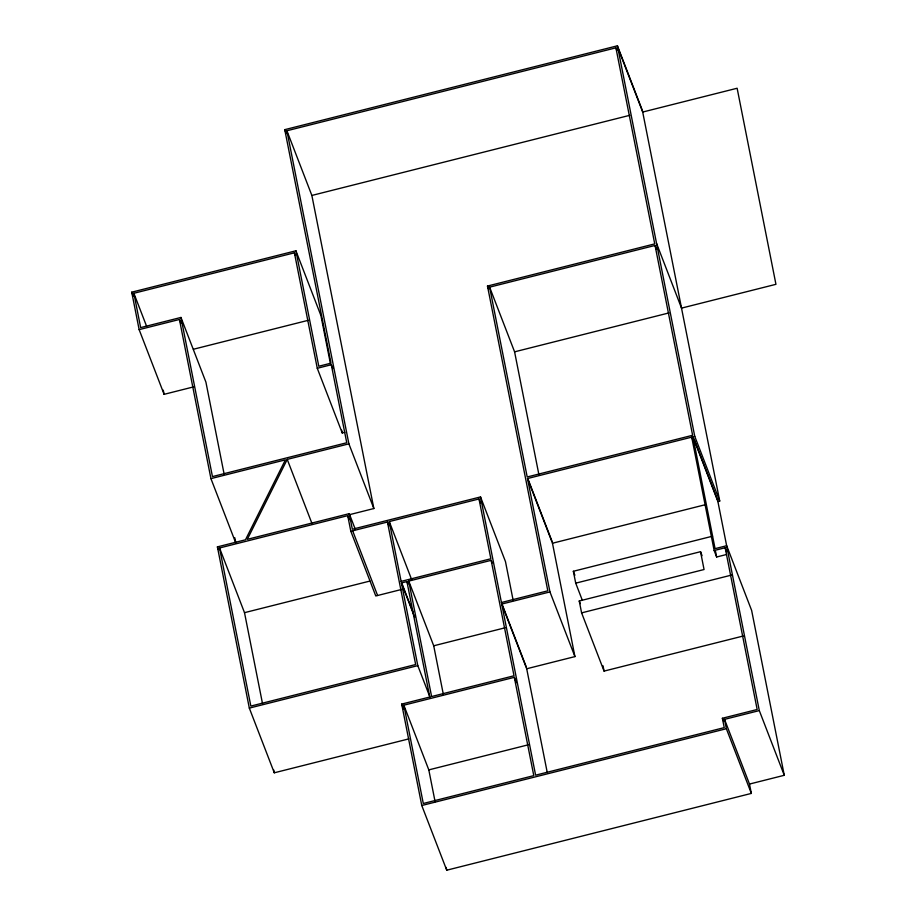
<?xml version="1.0" encoding="UTF-8"?>
<svg xmlns="http://www.w3.org/2000/svg" width="916" height="916" viewBox="0 0 916 916"><rect width="100%" height="100%" fill="white"/><g stroke="black" fill="none" stroke-linecap="round" stroke-linejoin="round"><path stroke-width="1.37" d="M349.191 514.746L373.854 508.54L348.893 443.848L287.235 459.385L247.309 539.341L349.248 513.647L355.362 529.482M193.642 386.873L164.101 394.327L139.14 329.634L131.732 292.181L295.925 250.789L318.791 366.251L330.997 363.171L284.762 129.66L617.43 45.8L642.391 110.493L719.724 501.063L717.892 501.533L692.931 436.84L694.763 436.382L719.724 501.063M348.893 443.848L286.903 130.759L615.907 47.827L616.926 50.46M286.903 130.759L311.864 195.451L629.819 115.302M224.157 474.282L205.917 382.144L180.956 317.451L140.663 327.607L133.862 293.28L294.402 252.816L295.421 255.461M139.14 329.634L179.433 319.478L180.956 323.44M193.425 349.248L308.291 320.302M349.248 513.647L352.339 529.242L480.522 496.93L501.43 602.51L547.814 590.82L487.484 286.055L654.734 243.885L615.907 47.827M655.043 245.454L692.622 435.283L527.204 476.973L489.613 287.155L655.043 245.454L656.566 249.415M294.402 252.816L317.268 368.278L331.306 364.728L332.829 368.69M489.613 287.155L514.586 351.836L668.978 312.917M317.268 368.278L342.229 432.959L344.782 432.318M179.433 319.478L210.932 478.621L285.403 459.843L245.477 539.799L217.401 546.875L249.324 708.102L274.285 772.795L408.845 738.88M347.725 515.662L350.817 531.269L387.445 522.04L415.658 664.535L250.847 706.087L219.542 547.974L347.725 515.662L349.259 519.624M549.955 591.919L501.739 604.068L526.7 668.76L574.927 656.6L549.955 591.919L527.513 478.541L691.717 437.15L692.736 439.783M413.345 613.067L401.116 581.385L389.277 521.57L478.999 498.957L480.534 502.918M219.542 547.974L244.503 612.667L369.938 581.053M401.116 581.385L490.85 558.76L478.999 498.957M527.513 478.541L552.474 543.234L705.641 504.624M430.028 697.316L417.799 665.634L401.426 582.942L406.922 581.557L407.941 584.202M491.159 560.329L514.013 675.779L431.608 696.549L408.754 581.099L491.159 560.329L492.167 562.962M401.7 589.423L375.778 595.961L350.817 531.269M582.358 600.358L575.717 583.16L573.359 571.275L712.534 536.192M575.717 583.16L700.534 551.695L702.057 555.668M691.717 437.15L714.159 550.527L725.151 547.757L726.64 551.638M714.159 550.527L716.655 556.997L726.274 554.569M743.208 636.025L604.068 671.096L581.603 612.873L579.244 600.988L704.06 569.523L700.534 551.695M408.754 581.099L433.715 645.791L505.128 627.781M581.603 612.873L731.758 575.03M249.324 708.102L417.799 665.634M749.483 784.062L784.268 775.291L759.307 710.598L724.522 719.369L749.483 784.062L751.338 793.416L446.745 870.2L421.772 805.508L401.7 704.095L429.776 697.019L406.922 581.557M514.323 677.336L533.788 775.634L423.295 803.492L403.841 705.194L514.323 677.336L516.361 682.626M403.841 705.194L428.803 769.887L528.234 744.822M501.739 604.068L535.62 775.176L724.235 727.625L722.38 718.27L757.166 709.499L725.151 547.757M421.772 805.508L726.365 728.724L751.338 793.416M617.739 47.357L642.7 112.05L737.128 88.245L775.944 284.315L681.527 308.12L656.566 243.427M694.156 439.233L717.583 499.964M722.38 718.27L723.4 720.903M487.484 286.055L488.503 288.689M573.359 571.275L574.893 575.237M579.244 600.988L580.275 603.633M528.223 479.618L552.165 541.665M480.522 496.93L505.483 561.623L513.189 600.518M501.43 602.51L526.391 667.203M284.762 129.66L286.284 133.621M295.925 250.789L320.886 315.482L330.527 364.167M389.277 521.57L411.685 579.668M387.445 522.04L388.968 526.002M401.426 582.942L414.673 617.269M352.649 530.811L377.61 595.503M401.7 704.095L403.738 709.373M287.235 459.385L312.196 524.078M210.932 478.621L235.904 543.314L234.794 537.726M133.862 293.28L146.606 326.291M131.732 292.181L133.255 296.143M217.401 546.875L218.42 549.52M784.268 775.291L751.635 610.422L726.674 545.73L715.075 548.65L692.931 436.84M717.892 501.533L759.307 710.598M617.43 45.8L694.763 436.382M715.556 551.443L716.655 556.997M724.522 719.369L726.365 728.724M603.026 665.817L604.068 671.096M514.586 351.836L538.906 474.671M552.474 543.234L574.927 656.6M526.7 668.76L547.253 772.543M433.715 645.791L443.355 694.477M428.803 769.887L435.1 801.729M446.184 867.418L446.745 870.2M311.864 195.451L373.854 508.54M331.306 364.728L346.752 442.749L212.455 476.595L180.956 317.451M341.679 430.176L342.229 432.959M244.503 612.667L262.514 703.614M273.735 769.99L274.285 772.795M163.277 390.159L164.101 394.327"/></g></svg>
